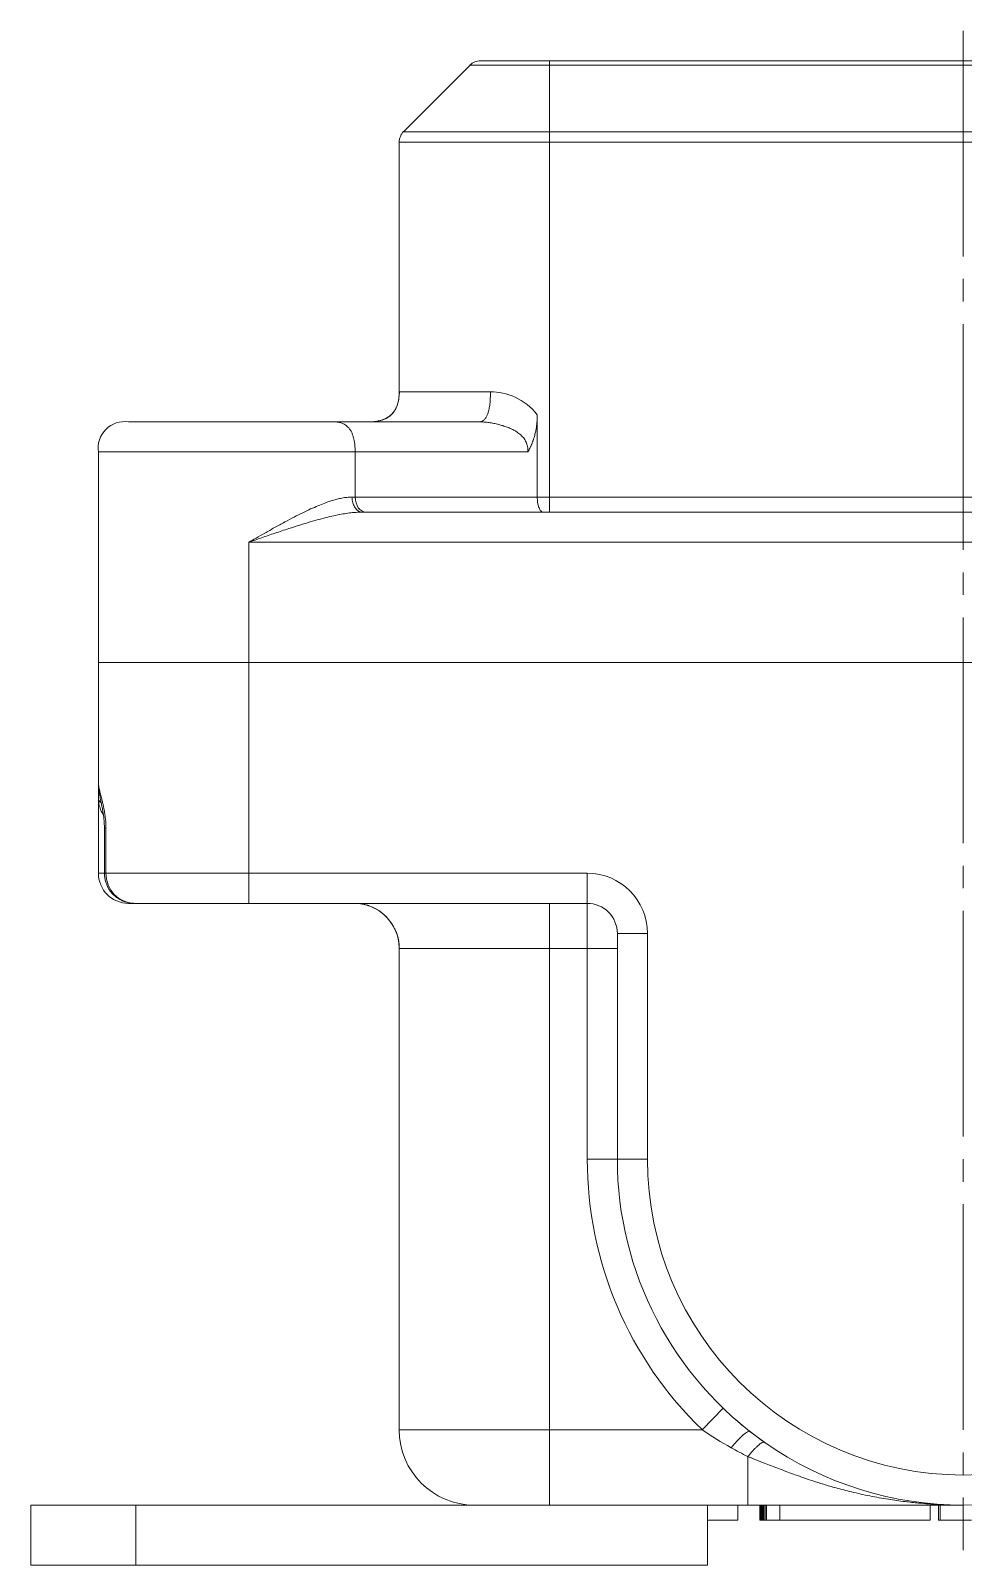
# Model space of a CAD drawing. Header units: millimetres. Extents: x -343 to 390, y -339 to 375.
# Drawn here: x -62 to 0, y 150.7 to 252.7 of the extents above; entities that cross this region are included whole.
import ezdxf

# ---------------------------------------------------------------- set-up
doc = ezdxf.new("R2010")
doc.units = ezdxf.units.MM
doc.linetypes.add('K5LT_AXLED', pattern=[19.5, 15, -1.5, 1.5, -1.5])
doc.linetypes.add('K5LT_THIN', pattern=[0])

# ---------------------------------------------------------------- blocks, each defined once
blk = doc.blocks.new('U11')
at = {"color": 30, "linetype": 'K5LT_AXLED', "lineweight": 18, "true_color": 0xff8000}
blk.add_line((0, 252.74), (0, 151.74), dxfattribs=at)
at = {"color": 7, "linetype": 'K5LT_THIN', "lineweight": 18}
for p, q in [((-32.79, 250.45), (-37.21, 246.03)), ((-27.5, 250.45), (-32.79, 250.45)), ((-27.5, 250.74), (-32.09, 250.74)), ((-27.5, 250.74), (-27.5, 250.45)), ((-27.5, 250.74), (27.5, 250.74)), ((-27.5, 250.45), (-27.5, 246.03)), ((-27.5, 250.45), (27.5, 250.45)), ((-27.5, 246.03), (-37.21, 246.03)), ((-27.5, 246.03), (27.5, 246.03)), ((-27.5, 245.33), (-27.5, 246.03)), ((-37.5, 228.74), (-37.5, 245.33)), ((-27.5, 245.33), (-37.5, 245.33)), ((-27.5, 221.74), (-27.5, 245.33)), ((-27.5, 245.33), (27.5, 245.33)), ((-31.43, 228.74), (-37.5, 228.74)), ((-37.5, 228.74), (-37.5, 228.74)), ((-37.5, 228.74), (-37.5, 228.74)), ((-37.5, 228.74), (-37.5, 228.74)), ((-55.5, 226.74), (-41.84, 226.74)), ((-55.5, 226.74), (-53.16, 226.74)), ((-55.5, 226.74), (-53.16, 226.74)), ((-51.9, 226.74), (-47.5, 226.74)), ((-47.5, 226.74), (-43.1, 226.74)), ((-41.84, 226.74), (-32.22, 226.74)), ((-41.84, 226.74), (-39.5, 226.74)), ((-41.84, 226.74), (-39.5, 226.74)), ((-39.49, 226.74), (-39.5, 226.74)), ((-32.22, 226.74), (-37.5, 226.74)), ((-28.32, 227.21), (-28.32, 221.74)), ((-57.5, 218.74), (-57.5, 224.74)), ((-57.5, 224.74), (-40.43, 224.74)), ((-40.43, 221.74), (-40.43, 224.74)), ((-40.43, 224.74), (-28.94, 224.74)), ((-40.64, 221.74), (-40.43, 221.74)), ((-40.43, 221.74), (-28.32, 221.74)), ((-28.32, 221.74), (-27.5, 221.74)), ((-27.5, 220.74), (-27.5, 221.74)), ((-27.5, 221.74), (27.5, 221.74)), ((39.95, 220.74), (-39.95, 220.74)), ((-57.5, 210.74), (-57.5, 218.74)), ((-47.5, 210.74), (-47.5, 218.74)), ((47.5, 218.74), (-47.5, 218.74)), ((-57.5, 210.74), (-47.5, 210.74)), ((-57.5, 202.81), (-57.5, 210.74)), ((-57.5, 210.74), (-47.5, 210.74)), ((-47.5, 210.74), (47.5, 210.74)), ((-47.5, 210.74), (47.5, 210.74)), ((-47.5, 196.74), (-47.5, 210.74)), ((-57.5, 203.72), (-57.5, 203.74)), ((-57.5, 202.96), (-57.5, 203.74)), ((-57.5, 202.81), (-57.5, 203.72)), ((-57.5, 201.74), (-57.5, 202.96)), ((-57.5, 201.74), (-57.5, 202.96)), ((-57.5, 201.74), (-57.5, 196.74)), ((-57.1, 196.74), (-57.1, 199.74)), ((-57, 199.74), (-57.1, 199.74)), ((-57, 196.74), (-57, 199.74)), ((-57.5, 196.74), (-57.1, 196.74)), ((-57.1, 196.74), (-57, 196.74)), ((-47.5, 196.74), (-57, 196.74)), ((-47.5, 196.74), (-25, 196.74)), ((-47.5, 194.74), (-47.5, 196.74)), ((-25, 196.74), (-25, 194.74)), ((-55.5, 194.74), (-55.1, 194.74)), ((-47.5, 194.74), (-55.1, 194.74)), ((-55.1, 194.74), (-47.5, 194.74)), ((-50.5, 194.74), (-44.5, 194.74)), ((-47.5, 194.74), (-40.5, 194.74)), ((-47.5, 194.74), (-40.5, 194.74)), ((-40.5, 194.74), (-40.4, 194.74)), ((-40.4, 194.74), (-40.4, 194.74)), ((-40.4, 194.74), (-25, 194.74)), ((-39.92, 194.69), (-39.89, 194.68)), ((-30.5, 194.74), (-37.5, 194.74)), ((-27.5, 194.74), (-27.5, 191.74)), ((-25, 194.74), (-25, 191.74)), ((-37.5, 191.74), (-37.5, 191.79)), ((-37.5, 191.74), (-37.5, 191.79)), ((-37.5, 191.78), (-37.5, 191.79)), ((-37.5, 191.78), (-37.5, 191.79)), ((-37.5, 191.77), (-37.5, 191.74)), ((-23, 177.74), (-23, 192.74)), ((-23, 192.74), (-21, 192.74)), ((-21, 177.74), (-21, 192.74)), ((-37.5, 191.74), (-37.5, 159.74)), ((-37.5, 191.74), (-27.5, 191.74)), ((-27.5, 191.74), (-27.5, 159.74)), ((-25, 191.74), (-27.5, 191.74)), ((-23, 191.74), (-25, 191.74)), ((-25, 177.74), (-25, 191.74)), ((-25, 177.74), (-23, 177.74)), ((-23, 177.74), (-21, 177.74)), ((-17.35, 159.74), (-15.96, 161.18)), ((-27.5, 159.74), (-37.5, 159.74)), ((-27.5, 154.74), (-27.5, 159.74)), ((-27.5, 159.74), (-17.35, 159.74)), ((-14.32, 154.74), (-14.32, 157.97)), ((-62, 154.74), (-62, 150.74)), ((-55, 154.74), (-62, 154.74)), ((-55, 154.74), (-55, 150.74)), ((-27.5, 154.74), (-55, 154.74)), ((-27.5, 154.74), (-32.5, 154.74)), ((-27.5, 154.74), (-14.32, 154.74)), ((-17, 154.74), (-17, 150.74)), ((-15, 154.74), (-15, 153.74)), ((-14.32, 154.74), (0, 154.74)), ((-13.52, 154.74), (-13.52, 153.74)), ((-13.5, 154.74), (-13.5, 153.74)), ((-13.44, 154.74), (-13.44, 153.74)), ((-13.4, 154.74), (-13.4, 153.74)), ((-13.33, 154.74), (-13.33, 153.74)), ((-13.26, 154.74), (-13.26, 153.74)), ((-13.18, 154.74), (-13.18, 153.74)), ((-13.08, 154.74), (-13.08, 153.74)), ((-12.2, 154.74), (-12.2, 153.74)), ((-2.2, 154.74), (-2.2, 153.74)), ((-2.2, 154.74), (-1.7, 154.74)), ((-1.66, 154.74), (-1.66, 153.74)), ((-1.65, 154.74), (-1.65, 153.74)), ((-1.53, 154.74), (-1.53, 153.74)), ((0, 154.74), (-1.04, 154.74)), ((0, 154.74), (0, 154.74)), ((0, 154.74), (0, 154.74)), ((-15, 153.74), (-17, 153.74)), ((-13.5, 153.74), (-13.52, 153.74)), ((-13.44, 153.74), (-13.5, 153.74)), ((-13.4, 153.74), (-13.44, 153.74)), ((-13.33, 153.74), (-13.4, 153.74)), ((-13.26, 153.74), (-13.33, 153.74)), ((-13.18, 153.74), (-13.26, 153.74)), ((-13.08, 153.74), (-13.18, 153.74)), ((-12.2, 153.74), (-13.08, 153.74)), ((-2.2, 153.74), (-12.2, 153.74)), ((-1.65, 153.74), (-1.66, 153.74)), ((-1.53, 153.74), (-1.65, 153.74)), ((0.54, 153.74), (-1.53, 153.74)), ((-55, 150.74), (-62, 150.74)), ((-17, 150.74), (-55, 150.74))]:
    blk.add_line(p, q, dxfattribs=at)
for centre, radius, start, end in [((-32.09, 249.74), 1, 90, 135), ((-36.5, 245.33), 1, 135, 180), ((-39.25, 228.49), 1.77, 4.5645, 8.1301), ((-39.25, 228.49), 1.77, 4.5291, 8.13), ((-39.25, 228.49), 1.77, 8.1296, 8.13), ((-39.25, 228.49), 1.77, 4.5645, 8.1301), ((-55.75, 224.99), 1.77, 81.8699, 188.1301), ((-55.75, 224.99), 1.77, 81.8699, 188.1301), ((-55.75, 224.99), 1.77, 81.8699, 188.1301), ((-55.75, 224.99), 1.77, 81.8699, 188.1301), ((-55.5, 218.74), 2, 178.3072, 180), ((-55.5, 196.74), 2, 180, 270), ((-55.5, 196.74), 2, 180, 270), ((-25, 192.74), 4, 0, 90), ((-40.5, 191.74), 3, 0.9474, 89.9962), ((-40.5, 191.74), 3, 0, 70.2901), ((-25, 192.74), 2, 0, 90), ((-40.5, 191.74), 3, 24.9706, 26.2088), ((-40.5, 191.74), 3, 6.0153, 10.5964), ((-40.5, 191.74), 3, 0.6724, 0.9476), ((0, 177.74), 25, 180, 226.0545), ((0, 177.74), 23, 180, 234.9819), ((0, 177.74), 21, 180, 0), ((0, 177.74), 23, 228.6037, 231.8526), ((-32.5, 159.74), 5, 180, 270), ((0, 177.74), 23, 231.8526, 234.9797), ((0, 177.74), 23, 234.9819, 305.0199)]:
    blk.add_arc(centre, radius, start, end, dxfattribs=at)
for centre, major_axis, ratio, start_param, end_param in [((-39.72, 221.74), (0, -1), 0.707107, 4.712389, 6.283185), ((-55.1, 196.74), (0, -2), 0.949918, 4.712389, 6.283185), ((-15.44, 158.08), (-1.24, -1.57), 0.149152, 3.141593, 4.524726)]:
    blk.add_ellipse(centre, major_axis=major_axis, ratio=ratio, start_param=start_param, end_param=end_param, dxfattribs=at)
for points, knots in [([(-39.5, 226.74), (-39.34, 226.74), (-39.2, 226.75), (-38.94, 226.79), (-38.84, 226.81), (-38.66, 226.86), (-38.59, 226.89), (-38.47, 226.93), (-38.44, 226.95), (-38.37, 226.98), (-38.33, 227), (-38.28, 227.04), (-38.26, 227.05), (-38.21, 227.08), (-38.19, 227.09), (-38.16, 227.11), (-38.15, 227.12), (-38.13, 227.14), (-38.12, 227.15), (-38.1, 227.16), (-38.09, 227.17), (-38.07, 227.18), (-38.07, 227.19), (-38.06, 227.2), (-38.05, 227.21), (-38.04, 227.22), (-38.03, 227.22), (-38.02, 227.23), (-38.02, 227.24), (-38.01, 227.25), (-38, 227.25), (-37.99, 227.27), (-37.98, 227.27), (-37.97, 227.28), (-37.96, 227.29), (-37.95, 227.3), (-37.95, 227.31), (-37.93, 227.33), (-37.92, 227.34), (-37.9, 227.36), (-37.89, 227.37), (-37.87, 227.4), (-37.86, 227.41), (-37.84, 227.45), (-37.82, 227.47), (-37.79, 227.52), (-37.77, 227.54), (-37.75, 227.59), (-37.73, 227.62), (-37.71, 227.66), (-37.7, 227.68), (-37.68, 227.72), (-37.67, 227.76), (-37.63, 227.85), (-37.61, 227.92), (-37.58, 228.04), (-37.56, 228.09), (-37.53, 228.26), (-37.52, 228.37), (-37.5, 228.54), (-37.5, 228.61), (-37.5, 228.69), (-37.5, 228.72), (-37.5, 228.74), (-37.5, 228.74), (-37.5, 228.74)], [0.000012, 0.000012, 0.000012, 0.000012, 7.597524, 7.597524, 12.599326, 12.599326, 16.493757, 16.493757, 18.359838, 18.359838, 20.175139, 20.175139, 21.341778, 21.341778, 22.508418, 22.508418, 23.109055, 23.109055, 23.709692, 23.709692, 24.310329, 24.310329, 24.664628, 24.664628, 25.018926, 25.018926, 25.373224, 25.373224, 25.727522, 25.727522, 26.113018, 26.113018, 26.498514, 26.498514, 26.884009, 26.884009, 27.269505, 27.269505, 27.971155, 27.971155, 28.672806, 28.672806, 29.374456, 29.374456, 30.710577, 30.710577, 32.046698, 32.046698, 33.36145, 33.36145, 34.178013, 34.178013, 35.811139, 35.811139, 39.077392, 39.077392, 41.839512, 41.839512, 47.363751, 47.363751, 50.534052, 50.534052, 51.685806, 51.685806, 51.68695, 51.68695, 51.68695, 51.68695]), ([(-39.5, 226.74), (-39.5, 226.74), (-39.5, 226.74), (-39.48, 226.74), (-39.47, 226.74), (-39.44, 226.74), (-39.43, 226.74), (-39.39, 226.74), (-39.36, 226.74), (-39.27, 226.75), (-39.22, 226.75), (-39.05, 226.77), (-38.94, 226.79), (-38.72, 226.84), (-38.61, 226.87), (-38.47, 226.93), (-38.44, 226.95), (-38.37, 226.98), (-38.33, 227), (-38.28, 227.04), (-38.26, 227.05), (-38.21, 227.08), (-38.19, 227.09), (-38.16, 227.11), (-38.15, 227.12), (-38.13, 227.14), (-38.12, 227.15), (-38.1, 227.16), (-38.09, 227.17), (-38.07, 227.18), (-38.07, 227.19), (-38.06, 227.2), (-38.05, 227.21), (-38.04, 227.22), (-38.03, 227.22), (-38.02, 227.23), (-38.02, 227.24), (-38.01, 227.25), (-38, 227.25), (-37.99, 227.27), (-37.98, 227.27), (-37.97, 227.28), (-37.96, 227.29), (-37.95, 227.3), (-37.95, 227.31), (-37.93, 227.33), (-37.92, 227.34), (-37.9, 227.36), (-37.89, 227.37), (-37.87, 227.4), (-37.86, 227.41), (-37.84, 227.45), (-37.82, 227.47), (-37.79, 227.52), (-37.77, 227.54), (-37.75, 227.59), (-37.73, 227.62), (-37.71, 227.66), (-37.7, 227.68), (-37.68, 227.72), (-37.67, 227.76), (-37.63, 227.85), (-37.61, 227.92), (-37.58, 228.04), (-37.56, 228.09), (-37.53, 228.26), (-37.52, 228.37), (-37.5, 228.54), (-37.5, 228.61), (-37.5, 228.69), (-37.5, 228.72), (-37.5, 228.74), (-37.5, 228.74), (-37.5, 228.74)], [0.000032, 0.000032, 0.000032, 0.000032, 0.013, 0.013, 0.699954, 0.699954, 1.399939, 1.399939, 2.799911, 2.799911, 5.599854, 5.599854, 11.199739, 11.199739, 16.493757, 16.493757, 18.359838, 18.359838, 20.175139, 20.175139, 21.341778, 21.341778, 22.508418, 22.508418, 23.109055, 23.109055, 23.709692, 23.709692, 24.310329, 24.310329, 24.664628, 24.664628, 25.018926, 25.018926, 25.373224, 25.373224, 25.727522, 25.727522, 26.113018, 26.113018, 26.498514, 26.498514, 26.884009, 26.884009, 27.269505, 27.269505, 27.971155, 27.971155, 28.672806, 28.672806, 29.374456, 29.374456, 30.710577, 30.710577, 32.046698, 32.046698, 33.36145, 33.36145, 34.178013, 34.178013, 35.811139, 35.811139, 39.077392, 39.077392, 41.839512, 41.839512, 47.363751, 47.363751, 50.534052, 50.534052, 51.685806, 51.685806, 51.68695, 51.68695, 51.68695, 51.68695]), ([(-32.22, 226.74), (-32.18, 226.74), (-32.12, 226.75), (-32.03, 226.77), (-31.95, 226.81), (-31.88, 226.86), (-31.81, 226.93), (-31.75, 227), (-31.7, 227.09), (-31.65, 227.18), (-31.61, 227.28), (-31.58, 227.4), (-31.54, 227.53), (-31.51, 227.68), (-31.48, 227.84), (-31.46, 228.02), (-31.45, 228.22), (-31.44, 228.46), (-31.43, 228.64), (-31.43, 228.74)], [0, 0, 0, 0, 1.640822, 3.084069, 4.294454, 5.469544, 6.572365, 7.631688, 8.605571, 9.508253, 10.345182, 11.245595, 12.2124, 13.263883, 14.360864, 15.522974, 16.753641, 18.038929, 20, 20, 20, 20]), ([(-32.22, 226.74), (-32.12, 226.74), (-31.95, 226.74), (-31.72, 226.72), (-31.53, 226.7), (-31.37, 226.67), (-31.21, 226.64), (-31.05, 226.61), (-30.89, 226.57), (-30.74, 226.53), (-30.61, 226.49), (-30.47, 226.44), (-30.32, 226.39), (-30.19, 226.34), (-30.06, 226.28), (-29.95, 226.23), (-29.83, 226.17), (-29.72, 226.1), (-29.6, 226.02), (-29.48, 225.93), (-29.36, 225.82), (-29.25, 225.7), (-29.16, 225.58), (-29.09, 225.46), (-29.04, 225.33), (-28.99, 225.18), (-28.95, 224.99), (-28.94, 224.84), (-28.94, 224.74)], [0, 0, 0, 0, 1.691248, 3.128233, 4.310955, 5.243693, 6.199403, 7.309882, 8.385136, 9.379349, 10.258176, 11.241157, 12.301916, 13.319989, 14.248637, 15.14136, 16.040801, 16.993368, 18.004483, 19.107212, 20.368994, 21.638987, 22.780258, 23.691874, 24.736271, 25.853906, 27.022304, 29, 29, 29, 29]), ([(-28.94, 224.74), (-28.92, 224.79), (-28.88, 224.86), (-28.83, 224.96), (-28.79, 225.04), (-28.75, 225.13), (-28.69, 225.26), (-28.64, 225.38), (-28.61, 225.48), (-28.58, 225.55), (-28.56, 225.63), (-28.51, 225.77), (-28.46, 225.98), (-28.4, 226.24), (-28.36, 226.55), (-28.33, 226.86), (-28.32, 227.11), (-28.32, 227.21)], [0, 0, 0, 0, 1.235498, 1.845691, 2.448532, 3.048733, 4.225401, 5.376718, 5.94081, 6.497322, 7.041434, 7.580821, 9.646929, 11.572297, 13.027357, 16.058181, 18, 18, 18, 18]), ([(-40.64, 221.74), (-40.75, 221.74), (-40.97, 221.73), (-41.31, 221.68), (-41.66, 221.6), (-42.05, 221.49), (-42.46, 221.34), (-42.91, 221.16), (-43.4, 220.95), (-43.93, 220.7), (-44.5, 220.41), (-45.12, 220.08), (-45.78, 219.72), (-46.41, 219.36), (-46.98, 219.04), (-47.34, 218.83), (-47.5, 218.74)], [0, 0, 0, 0, 0.907039, 1.809225, 2.69908, 3.695897, 4.734928, 5.855588, 7.056291, 8.351933, 9.736343, 11.237775, 12.884484, 14.444183, 15.835058, 17, 17, 17, 17]), ([(-40.64, 221.74), (-40.64, 221.67), (-40.63, 221.55), (-40.59, 221.37), (-40.54, 221.22), (-40.47, 221.09), (-40.39, 220.97), (-40.3, 220.88), (-40.2, 220.8), (-40.08, 220.75), (-40, 220.74), (-39.95, 220.74)], [0, 0, 0, 0, 1.560346, 2.921664, 4.1377, 5.386016, 6.671659, 7.939678, 9.212878, 10.460232, 12, 12, 12, 12]), ([(-27.94, 220.74), (-27.97, 220.74), (-28.01, 220.76), (-28.07, 220.8), (-28.13, 220.86), (-28.18, 220.96), (-28.23, 221.07), (-28.26, 221.2), (-28.29, 221.32), (-28.31, 221.43), (-28.32, 221.58), (-28.32, 221.68), (-28.32, 221.74)], [0, 0, 0, 0, 2.019782, 2.989592, 4.251254, 5.779552, 7.28412, 8.44671, 9.549985, 10.56638, 11.495946, 13, 13, 13, 13]), ([(-39.95, 220.74), (-40.09, 220.74), (-40.38, 220.73), (-40.81, 220.69), (-41.25, 220.62), (-41.73, 220.53), (-42.25, 220.41), (-42.82, 220.26), (-43.44, 220.09), (-44.12, 219.88), (-44.9, 219.63), (-45.75, 219.35), (-46.64, 219.04), (-47.22, 218.84), (-47.5, 218.74)], [0, 0, 0, 0, 0.942376, 1.854093, 2.732412, 3.714517, 4.75378, 5.882612, 7.112826, 8.438539, 9.867031, 11.642469, 13.365777, 15, 15, 15, 15]), ([(-57.5, 218.8), (-57.5, 218.8), (-57.5, 218.8), (-57.5, 218.8), (-57.5, 218.8), (-57.5, 218.8), (-57.5, 218.8), (-57.5, 218.79), (-57.5, 218.79), (-57.5, 218.79), (-57.5, 218.79), (-57.5, 218.79), (-57.5, 218.79), (-57.5, 218.78), (-57.5, 218.78), (-57.5, 218.77), (-57.5, 218.77), (-57.5, 218.77), (-57.5, 218.76), (-57.5, 218.76), (-57.5, 218.76), (-57.5, 218.76), (-57.5, 218.76), (-57.5, 218.76), (-57.5, 218.76), (-57.5, 218.76), (-57.5, 218.76), (-57.5, 218.76), (-57.5, 218.76), (-57.5, 218.75), (-57.5, 218.75), (-57.5, 218.75), (-57.5, 218.75), (-57.5, 218.74), (-57.5, 218.75), (-57.5, 218.74)], [226.148112, 226.148112, 226.148112, 226.148112, 265.703656, 265.703656, 276.427467, 276.427467, 297.875091, 297.875091, 340.770338, 340.770338, 387.188711, 387.188711, 480.025457, 480.025457, 617.087501, 617.087501, 672.444784, 672.444784, 727.802067, 727.802067, 733.705272, 733.705272, 739.237948, 739.237948, 746.99906, 746.99906, 762.521283, 762.521283, 786.803591, 786.803591, 840.02027, 840.02027, 888.218664, 888.218664, 923, 923, 923, 923]), ([(-57.1, 199.74), (-57.1, 199.74), (-57.1, 199.74), (-57.1, 199.75), (-57.1, 199.76), (-57.1, 199.77), (-57.1, 199.78), (-57.1, 199.8), (-57.1, 199.81), (-57.1, 199.85), (-57.1, 199.88), (-57.1, 199.96), (-57.11, 200.02), (-57.11, 200.13), (-57.12, 200.19), (-57.13, 200.31), (-57.13, 200.37), (-57.15, 200.52), (-57.16, 200.6), (-57.19, 200.78), (-57.2, 200.87), (-57.24, 201.07), (-57.26, 201.17), (-57.31, 201.39), (-57.33, 201.51), (-57.38, 201.76), (-57.4, 201.88), (-57.44, 202.12), (-57.46, 202.23), (-57.48, 202.45), (-57.49, 202.56), (-57.5, 202.71), (-57.5, 202.76), (-57.5, 202.81)], [0.000384, 0.000384, 0.000384, 0.000384, 0.056071, 0.056071, 0.799044, 0.799044, 1.598856, 1.598856, 3.198482, 3.198482, 6.397732, 6.397732, 12.796233, 12.796233, 19.896974, 19.896974, 27.737154, 27.737154, 38.851329, 38.851329, 52.361715, 52.361715, 68.567781, 68.567781, 89.179251, 89.179251, 111.138511, 111.138511, 131.020081, 131.020081, 149.072097, 149.072097, 157, 157, 157, 157]), ([(-57.5, 202.81), (-57.5, 202.75), (-57.49, 202.64), (-57.47, 202.47), (-57.43, 202.3), (-57.4, 202.15), (-57.36, 201.99), (-57.32, 201.84), (-57.28, 201.69), (-57.25, 201.56), (-57.22, 201.43), (-57.19, 201.32), (-57.16, 201.2), (-57.14, 201.08), (-57.11, 200.94), (-57.09, 200.78), (-57.06, 200.63), (-57.05, 200.5), (-57.03, 200.38), (-57.02, 200.28), (-57.01, 200.18), (-57.01, 200.09), (-57.01, 200.02), (-57, 199.95), (-57, 199.88), (-57, 199.81), (-57, 199.76), (-57, 199.74)], [0, 0, 0, 0, 3.219355, 5.988872, 8.199835, 10.190369, 11.96978, 13.643808, 15.102373, 16.345476, 17.367907, 18.365353, 19.26655, 20.137018, 21.108495, 22.214941, 23.221265, 24.002392, 24.595626, 25.184318, 25.743341, 26.212786, 26.585624, 26.911611, 27.278401, 27.646028, 28, 28, 28, 28]), ([(-57.1, 196.74), (-57.1, 196.65), (-57.09, 196.57), (-57.07, 196.39), (-57.05, 196.3), (-57.01, 196.13), (-56.98, 196.05), (-56.91, 195.89), (-56.87, 195.81), (-56.79, 195.67), (-56.74, 195.59), (-56.64, 195.46), (-56.58, 195.39), (-56.46, 195.28), (-56.4, 195.22), (-56.27, 195.12), (-56.2, 195.07), (-56.06, 194.99), (-55.99, 194.95), (-55.84, 194.88), (-55.77, 194.85), (-55.61, 194.81), (-55.53, 194.79), (-55.38, 194.76), (-55.3, 194.75), (-55.18, 194.74), (-55.14, 194.74), (-55.1, 194.74)], [0.000003, 0.000003, 0.000003, 0.000003, 0.0800174, 0.0800174, 0.1600347, 0.1600347, 0.2400521, 0.2400521, 0.3200694, 0.3200694, 0.4000868, 0.4000868, 0.4801042, 0.4801042, 0.5601215, 0.5601215, 0.6401389, 0.6401389, 0.7201563, 0.7201563, 0.8001736, 0.8001736, 0.880191, 0.880191, 0.9602083, 0.9602083, 1, 1, 1, 1]), ([(-40.4, 194.74), (-40.37, 194.74), (-40.34, 194.74), (-40.28, 194.74), (-40.25, 194.74), (-40.18, 194.73), (-40.15, 194.73), (-40.08, 194.72), (-40.05, 194.71), (-39.98, 194.7), (-39.95, 194.7), (-39.92, 194.69)], [0.002045, 0.002045, 0.002045, 0.002045, 6.8, 6.8, 13.6, 13.6, 20.4, 20.4, 27.2, 27.2, 33.994835, 33.994835, 33.994835, 33.994835]), ([(-39.89, 194.68), (-39.94, 194.69), (-40.02, 194.71), (-40.14, 194.73), (-40.25, 194.74), (-40.33, 194.74), (-40.38, 194.74), (-40.4, 194.74)], [0, 0, 0, 0, 2.033709, 3.873483, 5.689901, 7.072577, 8, 8, 8, 8]), ([(-39.49, 194.57), (-39.52, 194.58), (-39.55, 194.59), (-39.61, 194.61), (-39.63, 194.61), (-39.69, 194.63), (-39.72, 194.64), (-39.78, 194.66), (-39.81, 194.66), (-39.86, 194.68), (-39.89, 194.68), (-39.92, 194.69)], [0, 0, 0, 0, 6.8, 6.8, 13.6, 13.6, 20.4, 20.4, 27.2, 27.2, 33.999549, 33.999549, 33.999549, 33.999549]), ([(-39.89, 194.68), (-39.83, 194.67), (-39.74, 194.65), (-39.62, 194.61), (-39.55, 194.59), (-39.51, 194.57), (-39.49, 194.57)], [0, 0, 0, 0, 3.413466, 4.788161, 5.976901, 7, 7, 7, 7]), ([(-37.78, 193.01), (-37.76, 192.96), (-37.74, 192.91), (-37.7, 192.82), (-37.68, 192.77), (-37.65, 192.68), (-37.63, 192.63), (-37.61, 192.53), (-37.59, 192.49), (-37.57, 192.39), (-37.56, 192.34), (-37.55, 192.29)], [0, 0, 0, 0, 2.2, 2.2, 4.4, 4.4, 6.6, 6.6, 8.8, 8.8, 11, 11, 11, 11]), ([(-37.78, 193.01), (-37.76, 192.96), (-37.74, 192.91), (-37.7, 192.82), (-37.68, 192.77), (-37.65, 192.68), (-37.63, 192.63), (-37.61, 192.53), (-37.59, 192.49), (-37.57, 192.39), (-37.56, 192.34), (-37.55, 192.29)], [0, 0, 0, 0, 2.2, 2.2, 4.4, 4.4, 6.6, 6.6, 8.8, 8.8, 11, 11, 11, 11]), ([(-37.5, 191.8), (-37.5, 191.81), (-37.5, 191.83), (-37.5, 191.86), (-37.5, 191.88), (-37.51, 191.93), (-37.51, 191.96), (-37.51, 192.03), (-37.52, 192.07), (-37.52, 192.11), (-37.52, 192.12), (-37.52, 192.12)], [3.169688, 3.169688, 3.169688, 3.169688, 4.976975, 4.976975, 8.142755, 8.142755, 13.542755, 13.542755, 18.942755, 18.942755, 20.037043, 20.037043, 20.037043, 20.037043]), ([(-37.5, 191.8), (-37.5, 191.81), (-37.5, 191.83), (-37.5, 191.86), (-37.5, 191.88), (-37.51, 191.93), (-37.51, 191.96), (-37.51, 192.03), (-37.52, 192.07), (-37.52, 192.11), (-37.52, 192.12), (-37.52, 192.12)], [3.169688, 3.169688, 3.169688, 3.169688, 4.976975, 4.976975, 8.142755, 8.142755, 13.542755, 13.542755, 18.942755, 18.942755, 20.037042, 20.037042, 20.037042, 20.037042]), ([(-13.2, 158.91), (-13.22, 158.92), (-13.26, 158.93), (-13.35, 158.9), (-13.46, 158.85), (-13.58, 158.76), (-13.71, 158.64), (-13.86, 158.5), (-14.01, 158.34), (-14.17, 158.16), (-14.27, 158.04), (-14.32, 157.97)], [0, 0, 0, 0, 1.617877, 3.030301, 4.293611, 5.593205, 6.935179, 8.270755, 9.582176, 10.827777, 12, 12, 12, 12]), ([(-14.32, 157.97), (-14.29, 157.96), (-14.24, 157.94), (-14.17, 157.91), (-14.08, 157.87), (-13.96, 157.82), (-13.77, 157.74), (-13.47, 157.63), (-13.09, 157.47), (-12.64, 157.3), (-12.16, 157.12), (-11.67, 156.94), (-11.15, 156.75), (-10.6, 156.55), (-9.97, 156.34), (-9.25, 156.11), (-8.4, 155.86), (-7.37, 155.6), (-6.21, 155.34), (-5.02, 155.13), (-3.94, 154.98), (-2.84, 154.86), (-1.77, 154.78), (-0.94, 154.75), (-0.46, 154.74), (-0.29, 154.74), (-0.17, 154.74), (-0.12, 154.74), (-0.08, 154.74), (-0.07, 154.74), (-0.05, 154.74), (-0.04, 154.74), (-0.03, 154.74), (-0.02, 154.74), (-0.01, 154.74), (0, 154.74), (0, 154.74)], [0, 0, 0, 0, 0.197025, 0.394641, 0.599129, 0.861033, 1.348244, 2.108923, 3.140525, 4.339621, 5.562463, 6.866532, 8.175306, 9.667029, 11.245958, 13.099198, 15.284315, 17.948421, 21.095747, 24.282789, 27.122365, 29.417672, 32.742187, 35.300882, 35.804918, 36.401765, 36.585167, 36.722086, 36.791652, 36.840347, 36.866041, 36.890511, 36.912246, 36.940712, 36.969459, 37, 37, 37, 37])]:
    blk.add_open_spline(points, degree=3, knots=knots, dxfattribs=at)
for points, degree in [([(-39.5, 226.74), (-37.5, 226.74), (-37.5, 228.74)], 2), ([(-37.51, 228.49), (-37.5, 228.61), (-37.5, 228.74)], 2), ([(-37.51, 228.49), (-37.5, 228.61), (-37.5, 228.74)], 2), ([(-31.43, 228.74), (-30.39, 228.76), (-29.14, 228.27), (-28.32, 227.21)], 3), ([(-41.84, 226.74), (-40.43, 226.74), (-40.43, 224.74)], 2), ([(-57.5, 201.74), (-57.5, 201.61), (-57.47, 201.34), (-57.36, 200.96), (-57.24, 200.73), (-57.16, 200.62)], 3), ([(-57.5, 201.74), (-57.5, 201.7), (-57.49, 201.62), (-57.42, 201.5), (-57.35, 201.44), (-57.31, 201.41)], 3), ([(-15.44, 158.56), (-16.1, 158.92), (-16.74, 159.32), (-17.35, 159.74)], 3), ([(-15.44, 158.56), (-15.07, 158.35), (-14.73, 158.16), (-14.32, 157.97)], 3)]:
    blk.add_open_spline(points, degree=degree, dxfattribs=at)
blk = doc.blocks.new('U0')
blk.add_blockref('U11', (0, 0))

msp = doc.modelspace()

# ---------------------------------------------------------------- block references
msp.add_blockref('U0', (0, 0))

doc.saveas('drawing.dxf')
